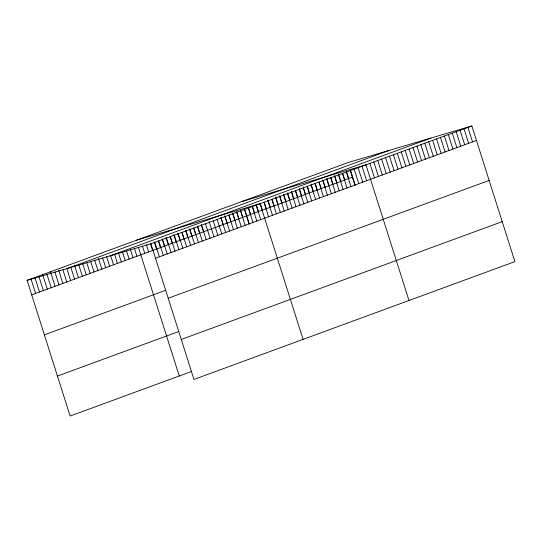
<?xml version="1.0" encoding="UTF-8"?>
<svg xmlns="http://www.w3.org/2000/svg" width="542" height="542" viewBox="0 0 542 542"><rect width="100%" height="100%" fill="white"/><g stroke="black" fill="none" stroke-linecap="round" stroke-linejoin="round"><path stroke-width="0.81" d="M191.021 371.67L70.135 416.039L27.1 280.377L348.045 162.566L471.865 125.961L514.9 261.623L193.955 379.434L150.92 243.764L471.865 125.961M67.96 268.297L388.905 150.486M110.06 255.851L431.005 138.041M31.693 294.862L352.639 177.051M155.513 258.249L476.459 140.439M44.376 334.848L165.269 290.471M168.203 298.242L489.141 180.432M57.452 376.053L178.338 331.677M181.272 339.441L502.217 221.631M242.132 201.448L365.952 164.836L408.986 300.498M136.218 240.323L260.045 203.711L303.08 339.38M27.1 280.377L150.92 243.764M467.942 127.397L472.536 141.882M464.02 128.84L468.613 143.318M460.097 130.276L464.69 144.761M456.174 131.72L460.768 146.198M452.252 133.156L456.845 147.641M448.329 134.599L452.922 149.077M444.406 136.035L449 150.52M440.483 137.478L445.077 151.963M436.561 138.915L441.154 153.4M432.638 140.358L437.231 154.843M428.715 141.801L433.309 156.279M424.793 143.237L429.386 157.722M420.87 144.68L425.463 159.158M416.947 146.116L421.541 160.601M413.024 147.56L417.618 162.038M409.102 148.996L413.695 163.481M405.179 150.439L409.772 164.917M401.256 151.875L405.85 166.36M397.333 153.318L401.927 167.796M393.411 154.755L398.004 169.239M389.488 156.198L394.081 170.676M385.565 157.634L390.159 172.119M381.643 159.077L386.236 173.555M377.72 160.513L382.313 174.998M373.797 161.956L378.391 176.435M369.874 163.393L374.468 177.878M362.029 166.279L366.622 180.757M358.106 167.715L362.7 182.2M354.183 169.158L358.777 183.636M350.342 169.809L355.22 185.195M350.261 170.595L354.854 185.079M346.419 171.252L348.716 178.487M346.338 172.038L350.931 186.516M342.747 173.494L344.793 179.93M342.415 173.474L347.009 187.959M338.574 174.131L340.871 181.367M338.493 174.917L343.086 189.395M334.651 175.567L336.948 182.81M334.57 176.353L339.163 190.838M330.986 177.81L333.025 184.246M330.647 177.796L335.241 192.275M326.806 178.447L329.102 185.689M326.724 179.233L331.318 193.718M322.883 179.89L325.18 187.132M322.802 180.676L327.395 195.154M319.218 182.132L321.257 188.569M318.879 182.112L323.472 196.597M315.295 183.575L317.334 190.012M314.956 183.555L319.55 198.033M311.115 184.205L313.411 191.448M311.033 184.991L315.627 199.476M307.45 186.455L309.489 192.891M307.111 186.434L311.704 200.913M303.269 187.085L305.566 194.327M303.188 187.871L307.788 202.356M299.347 188.528L301.643 195.77M299.265 189.314L303.866 203.799M295.681 190.77L297.721 197.207M295.343 190.757L299.943 205.235M291.501 191.407L293.798 198.65M291.42 192.193L296.02 206.678M287.578 192.844L289.875 200.086M287.497 193.636L292.097 208.114M283.656 194.287L285.952 201.529M283.574 195.073L288.175 209.558M279.733 195.73L282.03 202.965M279.652 196.516L284.252 210.994M275.81 197.166L278.107 204.409M275.736 197.952L280.329 212.437M272.145 199.409L274.184 205.845M271.813 199.395L276.406 213.873M267.965 200.045L270.262 207.288M267.89 200.831L272.484 215.316M264.3 202.288L266.339 208.724M263.968 202.274L268.561 216.753M260.377 203.731L262.416 210.167M256.197 204.368L258.493 211.604M256.142 205.14L260.736 219.625M252.531 206.61L254.571 213.047M252.247 206.577L256.84 221.055M248.609 208.053L250.648 214.49M248.351 208.006L252.945 222.484M244.428 208.684L249.313 224.07M244.456 209.436L249.049 223.914M240.763 210.933L242.802 217.369M240.553 210.865L245.147 225.35M236.583 211.563L238.88 218.805M236.658 212.295L241.251 226.78M232.66 213.006L234.957 220.248M232.762 213.724L237.355 228.209M228.995 215.249L231.034 221.685M228.866 215.154L233.46 229.639M224.815 215.885L227.112 223.128M224.971 216.59L229.564 231.068M220.892 217.322L223.189 224.564M221.068 218.019L225.662 232.498M217.173 219.449L221.766 233.927M213.277 220.879L217.87 235.363M209.124 221.644L213.975 236.793M205.479 223.738L210.072 238.223M201.583 225.167L206.177 239.652M201.278 224.523L203.575 231.766M197.688 226.603L202.281 241.082M197.356 225.967L199.652 233.202M193.792 228.033L198.386 242.511M193.69 228.209L195.73 234.645M189.89 229.462L194.49 243.947M189.51 228.846L191.807 236.082M185.994 230.892L190.588 245.377M185.588 230.282L187.884 237.525M182.098 232.322L186.692 246.806M181.922 232.532L183.962 238.968M178.203 233.751L182.796 248.236M177.742 233.162L180.039 240.404M174.307 235.187L178.901 249.666M173.819 234.605L176.116 241.847M170.405 236.617L174.998 251.095M170.154 236.847L172.193 243.283M166.509 238.046L171.103 252.525M165.974 237.484L168.271 244.727M162.614 239.476L167.207 253.961M162.051 238.92L164.348 246.163M158.718 240.905L163.311 255.39M158.386 241.17L160.425 247.606M154.816 242.335L159.409 256.82M154.206 241.8L156.502 249.042M150.283 243.243L152.58 250.485M146.36 244.686L148.657 251.922M142.438 246.122L144.734 253.365M138.515 247.565L179.253 375.985M134.369 248.189L136.916 256.237M130.466 249.618L133.02 257.667M126.571 251.048L129.125 259.096M122.417 251.678L125.229 260.526M118.522 253.107L121.327 261.955M114.626 254.537L117.431 263.385M110.473 255.16L113.535 264.814M106.578 256.596L109.64 266.251M102.675 258.026L105.737 267.68M98.522 258.649L101.842 269.11M94.626 260.079L97.946 270.539M90.731 261.508L94.051 271.969M86.835 262.938L90.148 273.398M82.682 263.568L86.253 274.828M78.786 264.997L82.357 276.264M74.633 265.621L78.461 277.694M70.738 267.057L74.566 279.123M66.835 268.486L70.663 280.553M62.94 269.916L66.768 281.982M58.787 270.539L62.872 283.412M54.891 271.969L58.976 284.841M50.481 271.793L55.074 286.278M46.842 274.028L51.178 287.707M42.689 274.652L47.283 289.137M39.044 276.887L43.387 290.566M34.891 277.518L39.491 291.996M30.996 278.947L35.589 293.425"/></g></svg>
